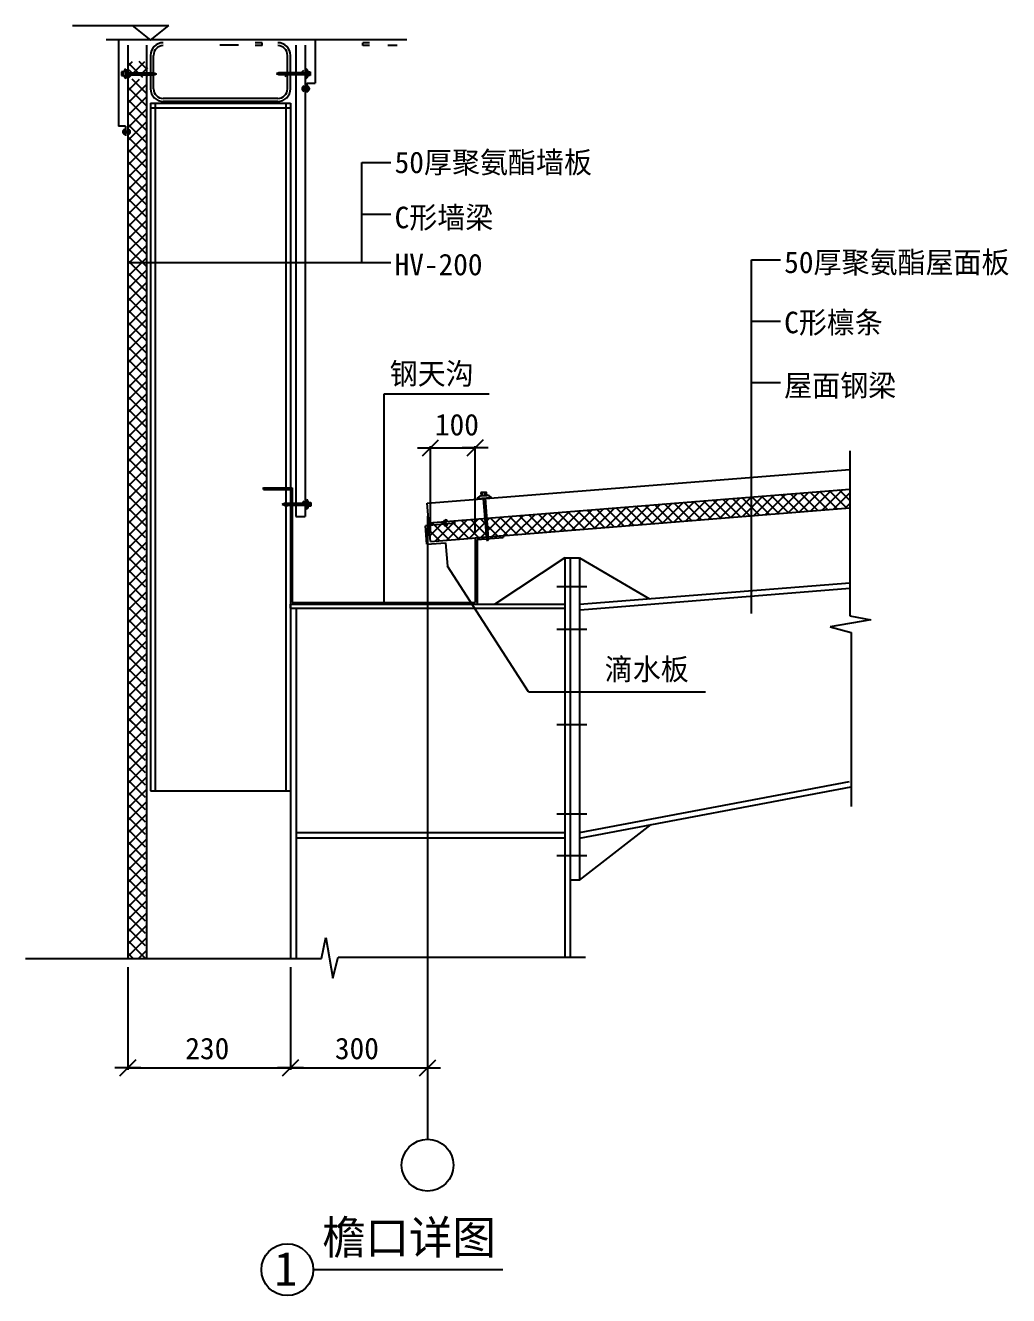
# Model space of a CAD drawing. Header units: metres. Extents: x -3501 to 42555, y -12099 to 47412.
# Drawn here: x 9508 to 32328, y -12099 to 17381 of the extents above; entities that cross this region are included whole.
import ezdxf

# ---------------------------------------------------------------- set-up
doc = ezdxf.new("R2010")
doc.units = ezdxf.units.M
doc.layers.add('T1', color=7, linetype='Continuous')
doc.layers.add('ZB', color=7, linetype='Continuous')

# ---------------------------------------------------------------- blocks, each defined once
blk = doc.blocks.new('_DIMX')
blk.add_line((-150, 0), (150, 0))
at = {"color": 1}
blk.add_lwpolyline([(-93.24, -93.24), (95.13, 95.13)], dxfattribs=at)

msp = doc.modelspace()

# ---------------------------------------------------------------- hatches: boundary and pattern name
h = msp.add_hatch()
h.set_pattern_fill('ANSI37', scale=54.12)
h.paths.add_polyline_path([(28642.35, 6183.94), (28642.35, 6618.32), (18873, 5836.76), (18907.53, 5405.14)])

# ---------------------------------------------------------------- linework, layer by layer
for p, q in [((10598.34, 17380.67), (12837.15, 17380.67)), ((11987.44, 17380.67), (12412.3, 17036.74)), ((12412.3, 17036.74), (12837.15, 17380.67)), ((13800.57, 17042.83), (11381.3, 17042.83)), ((11668.1, 17042.83), (11668.1, 15039.89)), ((11885.96, 16923.65), (11885.96, -4278.59)), ((12318.95, 16923.65), (12318.95, -4278.59)), ((18363.83, 17042.83), (13800.57, 17042.83)), ((14451.41, 16923.65), (14018.42, 16923.65)), ((14999.71, 16979.21), (14840.58, 16979.21)), ((14999.71, 16911.02), (14840.58, 16911.02)), ((14999.71, 16911.02), (14999.71, 16979.21)), ((15787.93, 16918.32), (15787.93, 5980.69)), ((16004.43, 16918.32), (16004.43, 5980.69)), ((16231.37, 17042.83), (16231.37, 16042.18)), ((17337.88, 16911.02), (17337.88, 16979.21)), ((17497.01, 16979.21), (17337.88, 16979.21)), ((17497.01, 16911.02), (17337.88, 16911.02)), ((17920.39, 16923.65), (18136.89, 16923.65)), ((11885.96, 16435.09), (11995.32, 16544.45)), ((12232.49, 16173.47), (11885.96, 16520)), ((11911.38, 16173.47), (12282.36, 16544.45)), ((12318.95, 16374.04), (12148.55, 16544.45)), ((12412.6, 16683.69), (12412.6, 15910.8)), ((12480.8, 15910.8), (12480.8, 16683.69)), ((15591.87, 15910.8), (15591.87, 16683.69)), ((15660.07, 15910.8), (15660.07, 16683.69)), ((11794.1, 16301.86), (11741.58, 16301.86)), ((11741.58, 16301.86), (11741.58, 16215.14)), ((11741.58, 16273.34), (11794.1, 16273.34)), ((11741.58, 16236.3), (11794.1, 16236.3)), ((11741.58, 16215.14), (11794.1, 16215.14)), ((11794.1, 16215.14), (11794.1, 16301.86)), ((11835.39, 16367.56), (11835.39, 16149.45)), ((11835.39, 16280.15), (12491.83, 16280.15)), ((11835.39, 16236.85), (12491.83, 16236.85)), ((11976.78, 16280.15), (11917.29, 16339.64)), ((12229.75, 16280.15), (12350.29, 16400.69)), ((12350.29, 16193.69), (12307.12, 16236.85)), ((12491.83, 16280.15), (12548.9, 16258.5)), ((12491.83, 16236.85), (12548.9, 16258.5)), ((15392.65, 16280.15), (15335.58, 16258.5)), ((15392.65, 16236.85), (15335.58, 16258.5)), ((16023.03, 16280.15), (15392.65, 16280.15)), ((16023.03, 16236.85), (15392.65, 16236.85)), ((15534.19, 16193.69), (15577.36, 16236.85)), ((15907.7, 16280.15), (15967.19, 16339.64)), ((16023.03, 16367.56), (16023.03, 16149.45)), ((16064.32, 16215.14), (16064.32, 16301.86)), ((16064.32, 16301.86), (16116.85, 16301.86)), ((16116.85, 16273.34), (16064.32, 16273.34)), ((16116.85, 16236.3), (16064.32, 16236.3)), ((16116.85, 16215.14), (16064.32, 16215.14)), ((16116.85, 16301.86), (16116.85, 16215.14)), ((11885.96, 15861.01), (12155.12, 16130.17)), ((11885.96, 15573.97), (12318.95, 16006.97)), ((12318.95, 15512.93), (11885.96, 15945.92)), ((12318.95, 15799.96), (11988.75, 16130.17)), ((15977.25, 15969.26), (15977.25, 15855.98)), ((16053.32, 15928.89), (15977.25, 15928.89)), ((16038.34, 16042.18), (16038.34, 15823.3)), ((16038.34, 16042.18), (16231.37, 16042.18)), ((16053.32, 15969.26), (16053.32, 15855.98)), ((11885.96, 15286.93), (12318.95, 15719.93)), ((12318.95, 15225.89), (11885.96, 15658.88)), ((15364.55, 15683.47), (12708.12, 15683.47)), ((16053.32, 15896.36), (15977.25, 15896.36)), ((11885.96, 14999.9), (12318.95, 15432.89)), ((12318.95, 14938.85), (11885.96, 15371.84)), ((12412.6, 15579.25), (12412.6, -385.21)), ((12412.6, 15579.25), (15660.07, 15579.25)), ((12412.6, 15471), (15660.07, 15471)), ((12520.85, 15579.25), (12520.85, -385.21)), ((15364.55, 15615.28), (12708.12, 15615.28)), ((15551.82, 15579.25), (15551.82, -385.21)), ((15660.07, 15579.25), (15660.07, -4278.59)), ((11830.82, 15039.89), (11668.1, 15039.89)), ((11830.82, 15039.89), (11830.82, 14821.01)), ((11885.96, 14712.86), (12318.95, 15145.85)), ((12318.95, 14651.81), (11885.96, 15084.81)), ((11815.84, 14966.97), (11815.84, 14853.69)), ((11815.84, 14926.6), (11891.91, 14926.6)), ((11815.84, 14894.07), (11891.91, 14894.07)), ((11885.96, 14425.82), (12318.95, 14858.81)), ((12318.95, 14364.77), (11885.96, 14797.77)), ((11891.91, 14966.97), (11891.91, 14853.69)), ((11885.96, 14138.78), (12318.95, 14571.78)), ((12318.95, 14077.73), (11885.96, 14510.73)), ((11885.96, 13851.74), (12318.95, 14284.74)), ((12318.95, 13790.7), (11885.96, 14223.69)), ((17315.24, 11878.04), (17315.24, 14201.32)), ((17315.24, 14201.32), (17993.15, 14201.32)), ((11885.96, 13564.7), (12318.95, 13997.7)), ((12318.95, 13503.66), (11885.96, 13936.65)), ((11885.96, 13277.67), (12318.95, 13710.66)), ((12318.95, 13216.62), (11885.96, 13649.61)), ((11885.96, 12990.63), (12318.95, 13423.62)), ((12318.95, 12929.58), (11885.96, 13362.58)), ((11885.96, 12703.59), (12318.95, 13136.58)), ((12318.95, 12642.54), (11885.96, 13075.54)), ((17315.24, 12997.06), (17993.15, 12997.06)), ((11885.96, 12416.55), (12318.95, 12849.55)), ((12318.95, 12355.5), (11885.96, 12788.5)), ((11885.96, 12129.51), (12318.95, 12562.51)), ((12318.95, 12068.47), (11885.96, 12501.46)), ((11885.96, 11842.47), (12318.95, 12275.47)), ((12318.95, 11781.43), (11885.96, 12214.42)), ((11885.96, 11555.44), (12318.95, 11988.43)), ((12318.95, 11494.39), (11885.96, 11927.38)), ((11885.96, 11878.04), (17993.15, 11878.04)), ((26357.4, 3734.08), (26357.4, 11943.33)), ((26357.4, 11943.33), (27037.18, 11943.33)), ((11885.96, 11268.4), (12318.95, 11701.39)), ((12318.95, 11207.35), (11885.96, 11640.35)), ((11885.96, 10981.36), (12318.95, 11414.35)), ((12318.95, 10920.31), (11885.96, 11353.31)), ((11885.96, 10694.32), (12318.95, 11127.32)), ((12318.95, 10633.27), (11885.96, 11066.27)), ((11885.96, 10407.28), (12318.95, 10840.28)), ((12318.95, 10346.24), (11885.96, 10779.23)), ((11885.96, 10120.24), (12318.95, 10553.24)), ((12318.95, 10059.2), (11885.96, 10492.19)), ((26357.4, 10513.28), (27037.18, 10513.28)), ((11885.96, 9833.21), (12318.95, 10266.2)), ((12318.95, 9772.16), (11885.96, 10205.16)), ((11885.96, 9546.17), (12318.95, 9979.16)), ((12318.95, 9485.12), (11885.96, 9918.12)), ((11885.96, 9259.13), (12318.95, 9692.13)), ((12318.95, 9198.08), (11885.96, 9631.08)), ((11885.96, 8972.09), (12318.95, 9405.09)), ((12318.95, 8911.04), (11885.96, 9344.04)), ((11885.96, 8685.05), (12318.95, 9118.05)), ((12318.95, 8624.01), (11885.96, 9057)), ((26357.4, 9093.19), (27037.18, 9093.19)), ((11885.96, 8398.01), (12318.95, 8831.01)), ((12318.95, 8336.97), (11885.96, 8769.96)), ((17838.77, 3988.05), (17838.77, 8831.72)), ((17838.77, 8831.72), (20274.89, 8831.72)), ((11885.96, 8110.98), (12318.95, 8543.97)), ((12318.95, 8049.93), (11885.96, 8482.93)), ((11885.96, 7823.94), (12318.95, 8256.93)), ((12318.95, 7762.89), (11885.96, 8195.89)), ((11885.96, 7536.9), (12318.95, 7969.9)), ((12318.95, 7475.85), (11885.96, 7908.85)), ((11885.96, 7249.86), (12318.95, 7682.86)), ((12318.95, 7188.82), (11885.96, 7621.81)), ((11885.96, 6962.82), (12318.95, 7395.82)), ((28642.35, 7510.87), (28642.35, 3681.18)), ((12318.95, 6901.78), (11885.96, 7334.77)), ((11885.96, 6675.78), (12318.95, 7108.78)), ((12318.95, 6614.74), (11885.96, 7047.73)), ((11885.96, 6388.75), (12318.95, 6821.74)), ((18836.75, 6289.96), (28642.35, 7074.42)), ((12318.95, 6327.7), (11885.96, 6760.7)), ((11885.96, 6101.71), (12318.95, 6534.7)), ((15032.22, 6650.97), (15032.22, 6657.37)), ((15032.22, 6607.67), (15032.22, 6650.97)), ((15032.22, 6650.97), (15703.37, 6650.97)), ((15032.22, 6650.97), (15616.77, 6650.97)), ((15032.22, 6607.67), (15660.07, 6607.67)), ((15660.07, 6650.97), (15660.07, 3944.75)), ((15703.37, 6650.97), (15703.37, 3988.05)), ((18873, 5836.76), (28642.35, 6618.32)), ((20209.86, 6550.97), (20080.19, 6540.59)), ((20080.19, 6540.59), (20086.47, 6462.05)), ((20111.83, 6543.12), (20118.11, 6464.58)), ((20167.2, 6547.55), (20173.49, 6469.01)), ((20216.14, 6472.42), (20209.86, 6550.97)), ((12318.95, 6040.66), (11885.96, 6473.66)), ((11885.96, 5814.67), (12318.95, 6247.67)), ((15524.03, 6284.17), (15466.96, 6262.52)), ((15524.03, 6240.87), (15466.96, 6262.52)), ((16035.88, 6284.17), (15524.03, 6284.17)), ((16035.88, 6240.87), (15524.03, 6240.87)), ((15547.04, 6197.7), (15590.21, 6240.87)), ((15920.55, 6284.17), (15980.04, 6343.66)), ((16035.88, 6371.57), (16035.88, 6153.47)), ((16077.17, 6305.88), (16129.7, 6305.88)), ((16077.17, 6219.16), (16077.17, 6305.88)), ((16129.7, 6277.36), (16077.17, 6277.36)), ((16129.7, 6240.32), (16077.17, 6240.32)), ((16129.7, 6219.16), (16077.17, 6219.16)), ((16129.7, 6305.88), (16129.7, 6219.16)), ((18873, 5836.76), (18836.75, 6289.96)), ((20319.3, 6418.55), (19993.18, 6392.46)), ((20086.47, 6462.05), (20216.14, 6472.42)), ((20134.66, 6403.78), (20209.55, 5467.69)), ((20177.82, 6407.23), (20252.71, 5471.14)), ((12318.95, 5753.62), (11885.96, 6186.62)), ((11885.96, 5527.63), (12318.95, 5960.63)), ((12297.58, 5487.96), (11885.96, 5899.58)), ((15787.93, 5980.69), (16004.43, 5980.69)), ((18842.58, 5988.4), (18842.58, -8464.42)), ((18907.53, 5405.14), (28642.35, 6183.94)), ((11885.96, 5240.59), (12318.95, 5673.59)), ((12010.54, 5487.96), (11885.96, 5612.54)), ((12297.58, 5200.92), (11885.96, 5612.54)), ((12133.32, 5487.96), (12318.95, 5673.59)), ((19489.75, 5825.26), (18792.6, 5769.48)), ((18827.13, 5337.89), (18792.6, 5769.48)), ((18907.53, 5405.14), (18873, 5836.76)), ((19220.59, 5869.38), (19295.87, 5875.4)), ((19226.46, 5797.97), (19301.74, 5804)), ((19253.29, 5800.12), (19247.42, 5871.52)), ((19274.91, 5801.85), (19269.03, 5873.25)), ((11885.96, 4953.56), (12318.95, 5386.55)), ((12297.58, 4913.88), (11885.96, 5325.5)), ((12010.54, 5200.92), (11885.96, 5325.5)), ((12133.32, 5200.92), (12318.95, 5386.55)), ((18827.13, 5337.89), (19258.74, 5372.42)), ((19258.74, 5372.42), (19301.91, 4832.9)), ((19946.72, 5488.28), (20594.15, 5540.07)), ((19946.72, 5488.28), (19946.72, 3988.05)), ((19990.02, 5448.3), (20597.6, 5496.91)), ((19990.02, 5448.3), (19990.02, 3944.75)), ((20209.55, 5467.69), (20235.68, 5412.53)), ((20252.71, 5471.14), (20235.68, 5412.53)), ((20594.15, 5540.07), (20597.6, 5496.91)), ((11885.96, 4666.52), (12318.95, 5099.51)), ((12010.54, 4913.88), (11885.96, 5038.47)), ((12297.58, 4626.84), (11885.96, 5038.47)), ((12133.32, 4913.88), (12318.95, 5099.51)), ((22025.1, 5027.24), (20401.37, 3944.75)), ((22025.1, 5027.24), (22025.1, -4246.1)), ((22025.1, 5027.24), (22371.5, 5027.24)), ((22155, 5027.24), (22155, -4246.1)), ((22371.5, 5027.24), (22371.5, -2459.23)), ((22371.5, 5027.24), (23995.23, 4074.65)), ((11885.96, 4379.48), (12318.95, 4812.47)), ((12010.54, 4626.84), (11885.96, 4751.43)), ((12297.58, 4339.8), (11885.96, 4751.43)), ((12133.32, 4626.84), (12318.95, 4812.47)), ((21182.84, 1913.85), (19301.91, 4832.9)), ((11885.96, 4092.44), (12318.95, 4525.44)), ((12010.54, 4339.8), (11885.96, 4464.39)), ((12297.58, 4052.77), (11885.96, 4464.39)), ((12133.32, 4339.8), (12318.95, 4525.44)), ((22371.5, 3944.75), (28642.35, 4446.42)), ((11885.96, 3805.4), (12318.95, 4238.4)), ((12010.54, 4052.77), (11885.96, 4177.35)), ((12297.58, 3765.73), (11885.96, 4177.35)), ((12133.32, 4052.77), (12318.95, 4238.4)), ((22381.86, 3815.26), (28642.35, 4316.11)), ((11885.96, 3518.36), (12318.95, 3951.36)), ((12010.54, 3765.73), (11885.96, 3890.31)), ((12297.58, 3478.69), (11885.96, 3890.31)), ((12133.32, 3765.73), (12318.95, 3951.36)), ((15660.07, 3944.75), (19990.02, 3944.75)), ((15660.07, 3858.15), (15660.07, 3944.75)), ((15660.07, 3858.15), (22025.1, 3858.15)), ((15703.37, 3988.05), (19946.72, 3988.05)), ((15789.97, 3858.15), (15789.97, -4278.59)), ((19990.02, 3944.75), (22025.1, 3944.75)), ((11885.96, 3231.33), (12318.95, 3664.32)), ((12010.54, 3478.69), (11885.96, 3603.27)), ((12297.58, 3191.65), (11885.96, 3603.27)), ((12133.32, 3478.69), (12318.95, 3664.32)), ((29129.64, 3583.82), (28187.55, 3421.54)), ((28642.35, 3681.18), (29129.64, 3583.82)), ((11885.96, 2944.29), (12318.95, 3377.28)), ((12010.54, 3191.65), (11885.96, 3316.24)), ((12297.58, 2904.61), (11885.96, 3316.24)), ((12133.32, 3191.65), (12318.95, 3377.28)), ((28187.55, 3421.54), (28674.84, 3293.77)), ((28674.84, 3293.77), (28674.84, -744.54)), ((11885.96, 2657.25), (12318.95, 3090.24)), ((12010.54, 2904.61), (11885.96, 3029.2)), ((12297.58, 2617.57), (11885.96, 3029.2)), ((12133.32, 2904.61), (12318.95, 3090.24)), ((11885.96, 2370.21), (12318.95, 2803.21)), ((12010.54, 2617.57), (11885.96, 2742.16)), ((12297.58, 2330.54), (11885.96, 2742.16)), ((12133.32, 2617.57), (12318.95, 2803.21)), ((11885.96, 2083.17), (12318.95, 2516.17)), ((12010.54, 2330.54), (11885.96, 2455.12)), ((12297.58, 2043.5), (11885.96, 2455.12)), ((12133.32, 2330.54), (12318.95, 2516.17)), ((11885.96, 1796.13), (12318.95, 2229.13)), ((12010.54, 2043.5), (11885.96, 2168.08)), ((12297.58, 1756.46), (11885.96, 2168.08)), ((12133.32, 2043.5), (12318.95, 2229.13)), ((11885.96, 1509.1), (12318.95, 1942.09)), ((12010.54, 1756.46), (11885.96, 1881.05)), ((12297.58, 1469.42), (11885.96, 1881.05)), ((12133.32, 1756.46), (12318.95, 1942.09)), ((21182.84, 1913.85), (25297, 1913.85)), ((11885.96, 1222.06), (12318.95, 1655.05)), ((12010.54, 1469.42), (11885.96, 1594.01)), ((12297.58, 1182.38), (11885.96, 1594.01)), ((12133.32, 1469.42), (12318.95, 1655.05)), ((11885.96, 935.02), (12318.95, 1368.01)), ((12010.54, 1182.38), (11885.96, 1306.97)), ((12297.58, 895.34), (11885.96, 1306.97)), ((12133.32, 1182.38), (12318.95, 1368.01)), ((11885.96, 647.98), (12318.95, 1080.98)), ((12010.54, 895.34), (11885.96, 1019.93)), ((12297.58, 608.31), (11885.96, 1019.93)), ((12133.32, 895.34), (12318.95, 1080.98)), ((11885.96, 360.94), (12318.95, 793.94)), ((12010.54, 608.31), (11885.96, 732.89)), ((12297.58, 321.27), (11885.96, 732.89)), ((12133.32, 608.31), (12318.95, 793.94)), ((11885.96, 73.9), (12318.95, 506.9)), ((12010.54, 321.27), (11885.96, 445.85)), ((12297.58, 34.23), (11885.96, 445.85)), ((12133.32, 321.27), (12318.95, 506.9)), ((11885.96, -213.13), (12318.95, 219.86)), ((12010.54, 34.23), (11885.96, 158.82)), ((12297.58, -252.81), (11885.96, 158.82)), ((12133.32, 34.23), (12318.95, 219.86)), ((11885.96, -500.17), (12318.95, -67.18)), ((12010.54, -252.81), (11885.96, -128.22)), ((12297.58, -539.85), (11885.96, -128.22)), ((12133.32, -252.81), (12318.95, -67.18)), ((22371.5, -1348.38), (28634.61, -163.94)), ((22371.5, -1484.99), (28674.84, -287.46)), ((11885.96, -787.21), (12318.95, -354.21)), ((12010.54, -539.85), (11885.96, -415.26)), ((12297.58, -826.89), (11885.96, -415.26)), ((12133.32, -539.85), (12318.95, -354.21)), ((12412.6, -385.21), (15660.07, -385.21)), ((11885.96, -1074.25), (12318.95, -641.25)), ((12010.54, -826.89), (11885.96, -702.3)), ((12297.58, -1113.92), (11885.96, -702.3)), ((12133.32, -826.89), (12318.95, -641.25)), ((11885.96, -1361.29), (12318.95, -928.29)), ((12010.54, -1113.92), (11885.96, -989.34)), ((12297.58, -1400.96), (11885.96, -989.34)), ((12133.32, -1113.92), (12318.95, -928.29)), ((22371.5, -2459.23), (24035.65, -1168.83)), ((11885.96, -1648.33), (12318.95, -1215.33)), ((12010.54, -1400.96), (11885.96, -1276.38)), ((12297.58, -1688), (11885.96, -1276.38)), ((12133.32, -1400.96), (12318.95, -1215.33)), ((22025.1, -1355.09), (15789.97, -1355.09)), ((11885.96, -1935.36), (12318.95, -1502.37)), ((12010.54, -1688), (11885.96, -1563.41)), ((12297.58, -1975.04), (11885.96, -1563.41)), ((12133.32, -1688), (12318.95, -1502.37)), ((22025.1, -1484.99), (15789.97, -1484.99)), ((11885.96, -2222.4), (12318.95, -1789.41)), ((12010.54, -1975.04), (11885.96, -1850.45)), ((12297.58, -2262.08), (11885.96, -1850.45)), ((12133.32, -1975.04), (12318.95, -1789.41)), ((11885.96, -2509.44), (12318.95, -2076.44)), ((12010.54, -2262.08), (11885.96, -2137.49)), ((12297.58, -2549.12), (11885.96, -2137.49)), ((12133.32, -2262.08), (12318.95, -2076.44)), ((11885.96, -2796.48), (12318.95, -2363.48)), ((12010.54, -2549.12), (11885.96, -2424.53)), ((12297.58, -2836.15), (11885.96, -2424.53)), ((11885.96, -3083.52), (12318.95, -2650.52)), ((12133.32, -2549.12), (12318.95, -2363.48)), ((12133.32, -2836.15), (12318.95, -2650.52)), ((22371.5, -2459.23), (22155, -2459.23)), ((12010.54, -2836.15), (11885.96, -2711.57)), ((12297.58, -3123.19), (11885.96, -2711.57)), ((11885.96, -3370.55), (12318.95, -2937.56)), ((12133.32, -3123.19), (12318.95, -2937.56)), ((12010.54, -3123.19), (11885.96, -2998.61)), ((12297.58, -3410.23), (11885.96, -2998.61)), ((11885.96, -3657.59), (12318.95, -3224.6)), ((12133.32, -3410.23), (12318.95, -3224.6)), ((12010.54, -3410.23), (11885.96, -3285.64)), ((12297.58, -3697.27), (11885.96, -3285.64)), ((11885.96, -3944.63), (12318.95, -3511.64)), ((12133.32, -3697.27), (12318.95, -3511.64)), ((12010.54, -3697.27), (11885.96, -3572.68)), ((12297.58, -3984.31), (11885.96, -3572.68)), ((11885.96, -4231.67), (12318.95, -3798.67)), ((12133.32, -3984.31), (12318.95, -3798.67)), ((16381.16, -4278.59), (16478.52, -3791.3)), ((16478.52, -3791.3), (16640.8, -4733.39)), ((12010.54, -3984.31), (11885.96, -3859.72)), ((12297.58, -4271.34), (11885.96, -3859.72)), ((12133.32, -4271.34), (12318.95, -4085.71)), ((9508.16, -4278.59), (16381.16, -4278.59)), ((12010.54, -4271.34), (11885.96, -4146.76)), ((16640.8, -4733.39), (16768.58, -4246.1)), ((16768.58, -4246.1), (22504.93, -4246.1)), ((16190.55, -11490.58), (20592.98, -11490.58))]:
    msp.add_line(p, q)
for points in [[(21841.27, 4361.28), (22535.85, 4361.28)], [(21996.77, 4361.28), (22426.6, 4361.28)], [(21841.27, 3370.12), (22535.85, 3370.12)], [(21996.77, 3370.12), (22426.6, 3370.12)], [(21841.27, 1157.31), (22535.85, 1157.31)], [(21996.77, 1157.31), (22426.6, 1157.31)], [(21841.27, -917.2), (22535.85, -917.2)], [(21996.77, -917.2), (22426.6, -917.2)], [(21841.27, -1885.31), (22535.85, -1885.31)], [(21996.77, -1885.31), (22426.6, -1885.31)]]:
    msp.add_lwpolyline(points)
msp.add_circle((18842.58, -9071.67), 601.34)
for centre, radius, start, end in [((12708.12, 16683.69), 295.52, 90, 180), ((12708.12, 16683.69), 227.32, 90, 180), ((15364.55, 16683.69), 295.52, 0, 90), ((15364.55, 16683.69), 227.32, 0, 90), ((11866.22, 16302.36), 72.11, 115.31, 180.4), ((11866.22, 16214.64), 72.11, 179.6, 244.69), ((15992.21, 16302.36), 72.11, 359.6, 64.69), ((15992.21, 16214.64), 72.11, 295.31, 0.4), ((15986.33, 15912.62), 57.36, 99.11, 260.89), ((16044.24, 15912.62), 57.36, 279.11, 80.89), ((12708.12, 15910.8), 295.52, 180, 270), ((12708.12, 15910.8), 227.32, 180, 270), ((15364.55, 15910.8), 295.52, 270, 0), ((15364.55, 15910.8), 227.32, 270, 0), ((11824.92, 14910.33), 57.36, 99.11, 260.89), ((11882.83, 14910.33), 57.36, 279.11, 80.89), ((16005.06, 6306.38), 72.11, 359.6, 64.69), ((16005.06, 6218.66), 72.11, 295.31, 0.4), ((20094.35, 6354.17), 108.17, 94.18, 159.27), ((20225.51, 6364.66), 108.17, 29.88, 94.97), ((19258.71, 5866.35), 38.24, 13.68, 175.46), ((19263.62, 5807.02), 38.24, 193.68, 355.46)]:
    msp.add_arc(centre, radius, start, end)
at = {"layer": 'T1'}
for p, q in [((18906.13, 7574.87), (18904.73, 7574.87)), ((18907.53, 5605.14), (18907.53, 7614.87)), ((18907.53, 7574.87), (19946.72, 7574.87)), ((19946.72, 5605.14), (19946.72, 7614.87)), ((19948.12, 7574.87), (19949.52, 7574.87)), ((11885.96, -4478.59), (11885.96, -6855.24)), ((15660.07, -4478.59), (15660.07, -6855.24)), ((15660.07, -4478.59), (15660.07, -6855.24)), ((18842.58, -4446.1), (18842.58, -6855.24)), ((11887.36, -6815.24), (15658.67, -6815.24)), ((15661.47, -6815.24), (18841.18, -6815.24))]:
    msp.add_line(p, q, dxfattribs=at)
at = {"layer": 'ZB'}
msp.add_circle((15586.68, -11497.32), 601.34, dxfattribs=at)

# ---------------------------------------------------------------- block references
at = {"layer": 'T1', "xscale": 2, "yscale": 2, "zscale": 2}
for p in [(18907.53, 7574.87), (15660.07, -6815.24), (18842.58, -6815.24)]:
    msp.add_blockref('_DIMX', p, dxfattribs=at)
at = {"layer": 'T1', "xscale": 2, "yscale": 2, "zscale": 2, "rotation": 180}
for p in [(19946.72, 7574.87), (11885.96, -6815.24), (15660.07, -6815.24)]:
    msp.add_blockref('_DIMX', p, dxfattribs=at)

# ---------------------------------------------------------------- texts
for s, height, p in [('50厚聚氨酯墙板', 500, (18077.24, 13952.34)), ('C形墙梁', 500, (18077.24, 12672.81)), ('50厚聚氨酯屋面板', 500, (27119.39, 11633.11)), ('HV-200', 500, (18077.24, 11581.45)), ('C形檩条', 500, (27119.39, 10235.9)), ('钢天沟', 500, (17962.76, 9047.44)), ('屋面钢梁', 500, (27119.39, 8773)), ('100', 500, (19013.23, 7865.04)), ('滴水板', 500, (22954.55, 2188.75)), ('230', 500, (13219.54, -6612.35)), ('300', 500, (16692.08, -6612.35)), ('檐口详图', 775, (16396.6, -11136.94)), ('1', 790, (15283.49, -11870.33))]:
    msp.add_text(s, height=height).set_placement(p)

doc.saveas('drawing.dxf')
